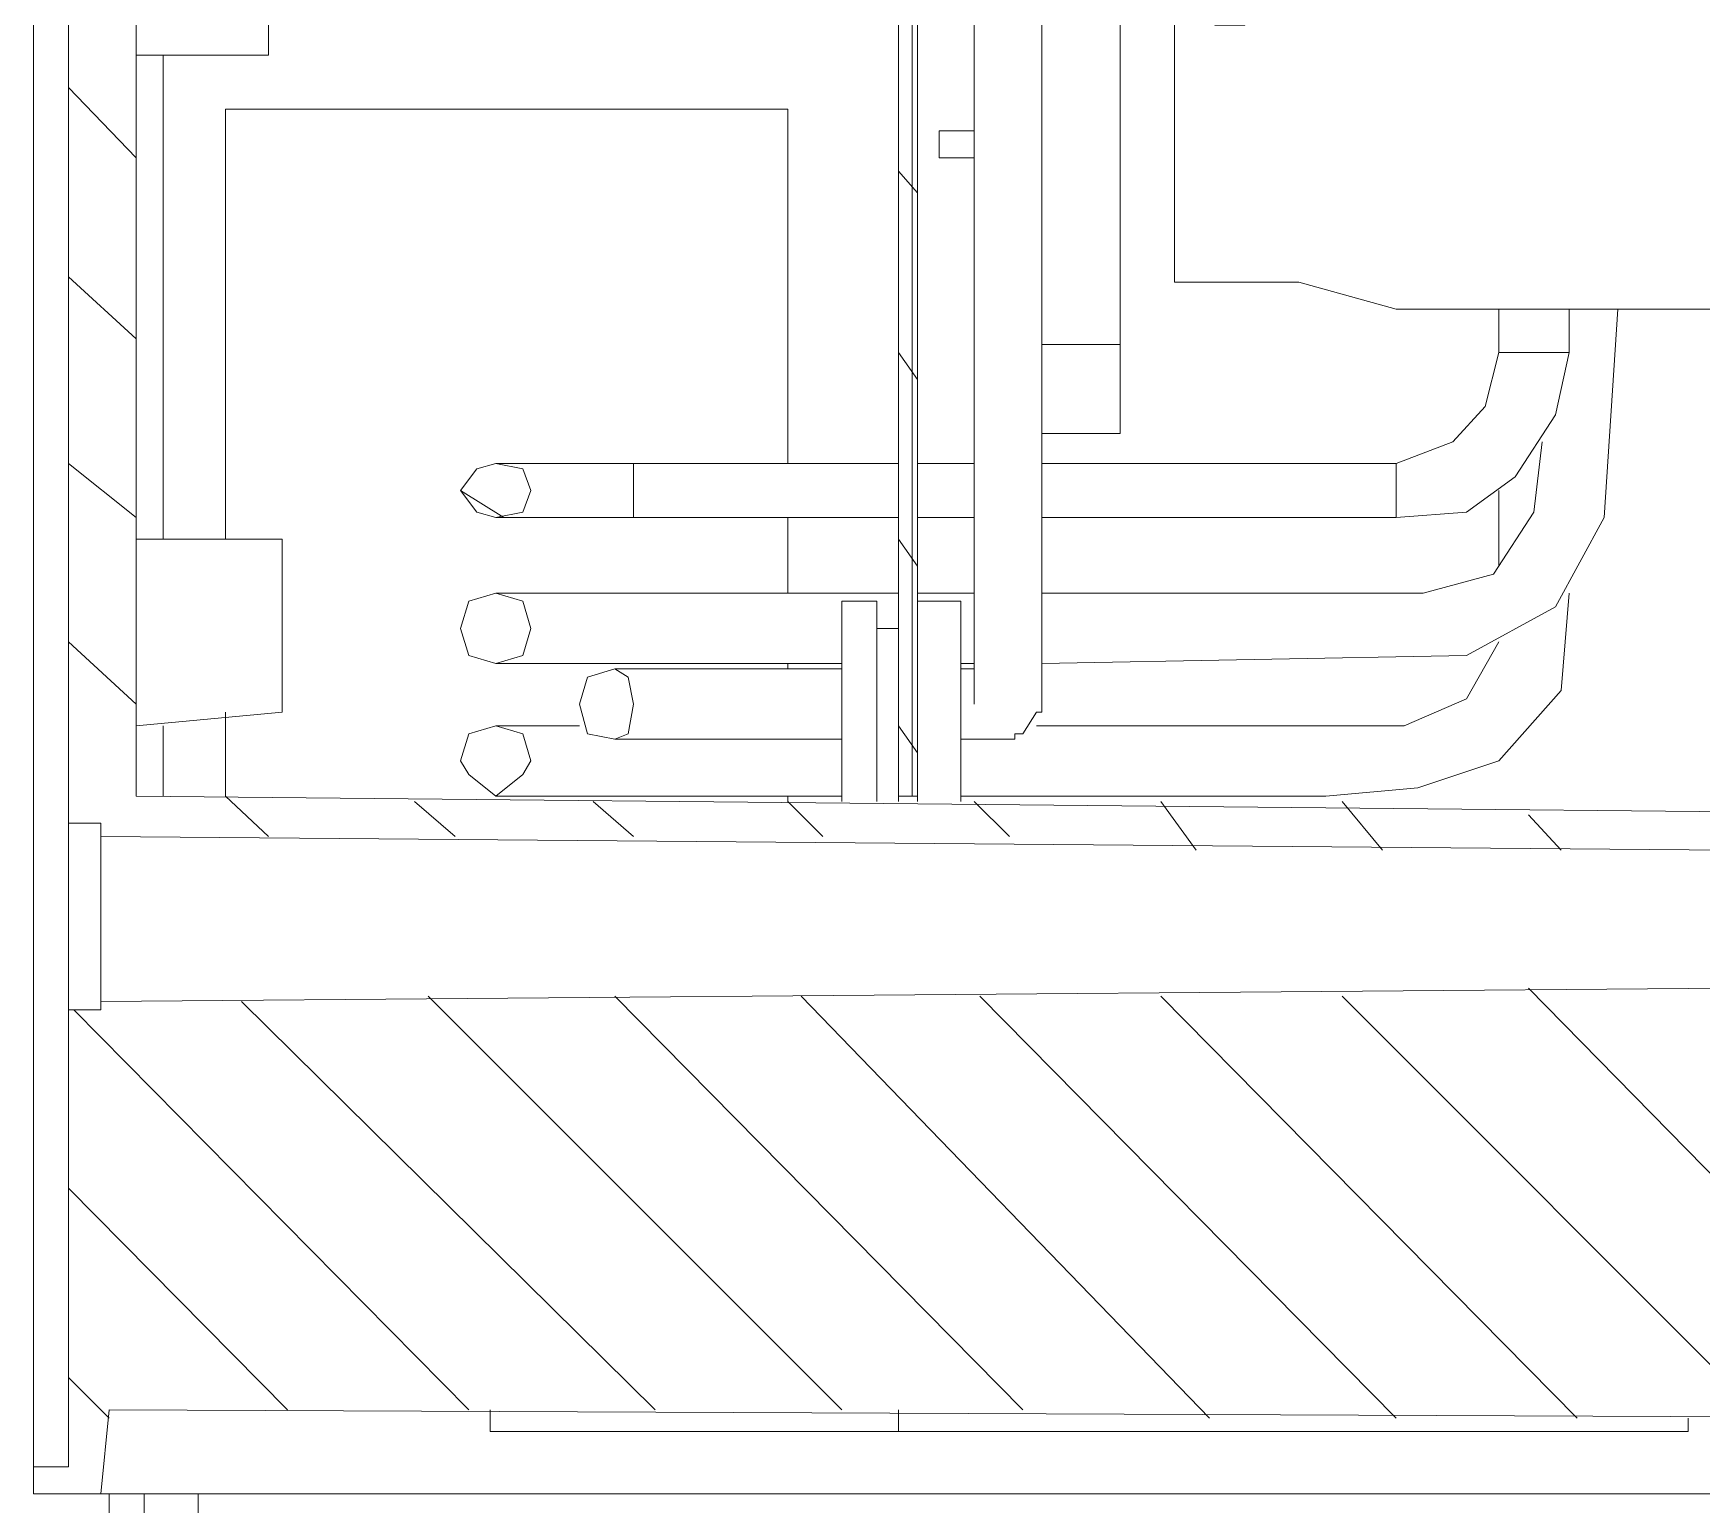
# Model space of a CAD drawing. Header units: millimetres. Extents: x 40 to 176, y -32 to 59.
# Drawn here: x 116.448 to 117.31, y 1.409 to 2.169 of the extents above; entities that cross this region are included whole.
import ezdxf

# ---------------------------------------------------------------- set-up
doc = ezdxf.new("R2010")
doc.units = ezdxf.units.MM
doc.layers.add('15 - Quadro de medição', color=6, linetype='Continuous')

msp = doc.modelspace()

# ---------------------------------------------------------------- linework, layer by layer
at = {"layer": '15 - Quadro de medição', "color": 7, "linetype": 'Continuous', "lineweight": 20, "true_color": 0x000007}
for points in [[(116.93379, 1.82236), (116.93379, 2.44811), (116.9296, 2.46207), (116.91982, 2.46906), (116.91284, 2.48023), (116.89747, 2.48722), (116.70891, 2.48722), (116.68377, 2.49839), (116.66561, 2.51515), (116.64745, 2.53331), (116.63628, 2.56264), (116.63628, 3.25543)], [(116.66841, 3.25543), (116.66841, 2.60873), (116.6726, 2.57661), (116.6726, 2.56264), (116.68377, 2.54728), (116.69075, 2.53331), (116.70472, 2.53051), (116.72288, 2.52632), (116.86954, 2.52632), (116.90166, 2.51934), (116.91563, 2.51515), (116.9296, 2.51236), (116.94077, 2.49839), (116.95195, 2.48722), (116.95893, 2.46906), (116.96592, 2.45788), (116.96871, 2.44392), (116.96871, 1.81817), (116.96592, 1.81817), (116.95893, 1.80699), (116.95474, 1.80699), (116.95474, 1.8042), (116.92681, 1.8042)], [(116.96871, 2.00813), (117.00921, 2.00813), (117.00921, 2.61572), (116.96592, 2.61572), (116.96592, 2.45509)], [(116.44772, 2.43693), (116.44772, 1.42847), (116.44772, 1.42847)], [(117.48411, 1.76509), (116.50079, 1.77487), (116.50079, 2.43693)], [(116.46588, 2.41179), (116.46588, 1.7609), (116.48264, 1.7609), (116.48264, 1.75392), (117.32349, 1.74693)], [(116.89468, 1.77487), (116.90446, 1.77487), (116.90446, 2.41179)], [(116.90166, 2.41179), (116.90166, 1.77487), (116.90166, 1.77487)], [(116.56924, 2.15758), (116.56924, 2.25815), (116.56924, 2.25815)], [(116.56924, 2.15758), (116.50079, 2.15758), (116.50079, 2.15758)], [(116.51476, 1.90756), (116.51476, 2.15758), (116.51476, 2.15758)], [(116.50079, 2.1045), (116.46588, 2.14082), (116.46588, 2.14082)], [(116.54689, 2.12964), (116.54689, 1.90756), (116.54689, 1.90756)], [(116.83741, 2.12964), (116.54689, 2.12964), (116.54689, 2.12964)], [(116.83741, 1.94667), (116.83741, 2.12964), (116.83741, 2.12964)], [(116.83741, 1.94667), (116.83741, 2.12964), (116.83741, 2.12964)], [(116.93379, 2.11847), (116.91563, 2.11847), (116.91563, 2.1045), (116.93379, 2.1045)], [(116.90446, 2.08635), (116.89468, 2.09752), (116.89468, 2.09752)], [(116.50079, 2.01092), (116.46588, 2.04305), (116.46588, 2.04305)], [(117.26622, 2.02628), (117.25923, 1.91873), (117.23409, 1.87264), (117.188, 1.8475), (116.96871, 1.84331)], [(117.20476, 2.00394), (117.20476, 2.02628), (117.20476, 2.02628)], [(117.24108, 2.02628), (117.24108, 2.00394), (117.24108, 2.00394)], [(116.96871, 1.96203), (117.00921, 1.96203), (117.00921, 2.00813)], [(116.90446, 1.98997), (116.89468, 2.00394), (116.89468, 2.00394)], [(117.15168, 1.94667), (117.18102, 1.95784), (117.19778, 1.976), (117.20476, 2.00394)], [(117.15168, 1.91873), (117.188, 1.92153), (117.21314, 1.93969), (117.23409, 1.97181), (117.24108, 2.00394)], [(117.24108, 2.00394), (117.20476, 2.00394), (117.20476, 2.00394)], [(116.96871, 1.87963), (117.16565, 1.87963), (117.20197, 1.8894), (117.22292, 1.92153), (117.22711, 1.95784)], [(116.50079, 1.91873), (116.46588, 1.94667), (116.46588, 1.94667)], [(116.68656, 1.94667), (116.7578, 1.94667), (116.7578, 1.94667)], [(116.7578, 1.94667), (116.89468, 1.94667), (116.89468, 1.94667)], [(116.7578, 1.91873), (116.7578, 1.94667), (116.7578, 1.94667)], [(116.90446, 1.94667), (116.93379, 1.94667), (116.93379, 1.94667)], [(116.96871, 1.94667), (117.15168, 1.94667), (117.15168, 1.94667)], [(117.15168, 1.91873), (117.15168, 1.94667), (117.15168, 1.94667)], [(116.69075, 1.91873), (116.66841, 1.9327), (116.66841, 1.9327)], [(117.20476, 1.89359), (117.20476, 1.9327), (117.20476, 1.9327)], [(116.7578, 1.91873), (116.68656, 1.91873), (116.68656, 1.91873)], [(116.89468, 1.91873), (116.7578, 1.91873), (116.7578, 1.91873)], [(116.83741, 1.87963), (116.83741, 1.91873), (116.83741, 1.91873)], [(116.83741, 1.87963), (116.83741, 1.91873), (116.83741, 1.91873)], [(116.93379, 1.91873), (116.90446, 1.91873), (116.90446, 1.91873)], [(117.15168, 1.91873), (116.96871, 1.91873), (116.96871, 1.91873)], [(116.50079, 1.90756), (116.57622, 1.90756), (116.57622, 1.90756)], [(116.57622, 1.81817), (116.57622, 1.90756), (116.57622, 1.90756)], [(116.90446, 1.89359), (116.89468, 1.90756), (116.89468, 1.90756)], [(116.68656, 1.87963), (116.89468, 1.87963), (116.89468, 1.87963)], [(116.90446, 1.87963), (116.93379, 1.87963), (116.93379, 1.87963)], [(117.24108, 1.87963), (117.23689, 1.82934), (117.20476, 1.79303), (117.16286, 1.77906), (117.11537, 1.77487), (116.92681, 1.77487)], [(116.86535, 1.87543), (116.88351, 1.87543), (116.88351, 1.87543)], [(116.86535, 1.77207), (116.86535, 1.87543), (116.86535, 1.87543)], [(116.88351, 1.77207), (116.88351, 1.87543), (116.88351, 1.87543)], [(116.90446, 1.87543), (116.92681, 1.87543), (116.92681, 1.87543)], [(116.92681, 1.77207), (116.92681, 1.87543), (116.92681, 1.87543)], [(116.50079, 1.82236), (116.46588, 1.85448), (116.46588, 1.85448)], [(116.88351, 1.86147), (116.89468, 1.86147), (116.89468, 1.86147)], [(116.96592, 1.81118), (117.15587, 1.81118), (117.188, 1.82515), (117.20476, 1.85448)], [(116.86535, 1.84331), (116.68656, 1.84331), (116.68656, 1.84331)], [(116.74802, 1.84052), (116.86535, 1.84052), (116.86535, 1.84052)], [(116.83741, 1.84052), (116.83741, 1.84331), (116.83741, 1.84331)], [(116.83741, 1.84052), (116.83741, 1.84331), (116.83741, 1.84331)], [(116.93379, 1.84331), (116.92681, 1.84331), (116.92681, 1.84331)], [(116.92681, 1.84052), (116.93379, 1.84052), (116.93379, 1.84052)], [(116.57622, 1.81817), (116.50079, 1.81118), (116.50079, 1.81118)], [(116.51476, 1.77487), (116.51476, 1.81118), (116.51476, 1.81118)], [(116.54689, 1.81817), (116.54689, 1.77487), (116.54689, 1.77487)], [(116.68656, 1.81118), (116.72986, 1.81118), (116.72986, 1.81118)], [(116.90446, 1.79722), (116.89468, 1.81118), (116.89468, 1.81118)], [(116.86535, 1.8042), (116.74802, 1.8042), (116.74802, 1.8042)], [(116.56924, 1.75392), (116.54689, 1.77487), (116.54689, 1.77487)], [(116.66561, 1.75392), (116.64466, 1.77207), (116.64466, 1.77207)], [(116.86535, 1.77487), (116.68656, 1.77487), (116.68656, 1.77487)], [(116.7578, 1.75392), (116.73685, 1.77207), (116.73685, 1.77207)], [(116.83741, 1.77207), (116.83741, 1.77487), (116.83741, 1.77487)], [(116.83741, 1.77207), (116.83741, 1.77487), (116.83741, 1.77487)], [(116.85557, 1.75392), (116.83741, 1.77207), (116.83741, 1.77207)], [(116.89468, 1.77207), (116.89468, 1.77487), (116.89468, 1.77487)], [(116.90446, 1.77207), (116.90446, 1.77487), (116.90446, 1.77487)], [(116.95195, 1.75392), (116.93379, 1.77207), (116.93379, 1.77207)], [(117.04832, 1.74693), (117.03017, 1.77207), (117.03017, 1.77207)], [(117.1447, 1.74693), (117.12375, 1.77207), (117.12375, 1.77207)], [(116.46588, 1.66452), (116.46588, 1.7609), (116.46588, 1.7609)], [(117.23689, 1.74693), (117.22013, 1.76509), (117.22013, 1.76509)], [(116.48264, 1.66871), (116.48264, 1.75392), (116.48264, 1.75392)], [(117.32349, 1.6757), (116.48264, 1.66871), (116.48264, 1.66452), (116.46588, 1.66452), (116.46588, 1.42847), (116.44772, 1.42847), (116.44772, 1.4145), (116.48264, 1.4145), (116.48683, 1.4578), (117.49529, 1.45361)], [(117.43802, 1.45361), (117.22013, 1.6757), (117.22013, 1.6757)], [(116.6726, 1.4578), (116.46867, 1.66452), (116.46867, 1.66452)], [(116.76897, 1.4578), (116.55527, 1.66871), (116.55527, 1.66871)], [(116.86535, 1.4578), (116.65164, 1.67151), (116.65164, 1.67151)], [(116.95893, 1.4578), (116.74802, 1.67151), (116.74802, 1.67151)], [(117.05531, 1.45361), (116.8444, 1.67151), (116.8444, 1.67151)], [(117.15168, 1.45361), (116.93658, 1.67151), (116.93658, 1.67151)], [(117.24527, 1.45361), (117.03017, 1.67151), (117.03017, 1.67151)], [(117.34164, 1.45361), (117.12375, 1.67151), (117.12375, 1.67151)], [(116.57901, 1.4578), (116.46588, 1.57234), (116.46588, 1.57234)], [(116.48683, 1.45361), (116.46588, 1.47457), (116.46588, 1.47457)], [(116.68377, 1.44663), (116.68377, 1.4578), (116.68377, 1.4578)], [(116.89468, 1.4578), (116.89468, 1.44663), (116.89468, 1.44663)], [(117.30253, 1.45361), (117.30253, 1.44663), (117.30253, 1.44663)], [(116.68377, 1.44663), (116.89468, 1.44663), (116.89468, 1.44663)], [(116.89468, 1.44663), (117.30253, 1.44663), (117.30253, 1.44663)], [(117.64893, 1.29997), (117.64893, 1.40333), (117.4911, 1.40333), (117.4911, 1.4145), (117.47713, 1.4145), (117.47713, 1.33629), (116.50498, 1.3321), (116.50498, 1.4145), (116.48683, 1.4145), (116.48683, 1.40333), (116.44772, 1.40333), (116.44772, 1.38936), (116.4547, 1.38936), (116.4547, -0.38033), (116.46588, -0.41944)], [(116.48264, 1.4145), (117.49529, 1.4145), (117.49529, 1.4145)], [(116.53292, 1.3321), (116.53292, 1.4145), (117.47713, 1.4145)], [(116.53292, 1.4145), (117.47294, 1.4145), (117.47294, 1.4145)]]:
    msp.add_lwpolyline(points, dxfattribs=at)
for points in [[(117.07347, 2.43693), (117.07347, 2.17294), (117.0581, 2.17294), (117.0581, 2.18691), (117.03715, 2.18691), (117.03715, 2.04025), (117.1014, 2.04025), (117.15168, 2.02628), (117.33745, 2.02628), (117.33745, 2.14082), (117.50227, 2.14082), (117.50227, 2.45788), (117.33745, 2.45788), (117.33745, 2.57242), (117.15168, 2.57242), (117.1014, 2.55845), (117.03715, 2.55845), (117.03715, 2.45509), (117.05112, 2.43693)], [(116.89468, 2.41179), (116.89468, 1.77487)], [(116.70472, 1.9327), (116.70053, 1.94388), (116.68656, 1.94667), (116.67679, 1.94388), (116.66841, 1.9327), (116.67679, 1.92153), (116.68656, 1.91873), (116.70053, 1.92153)], [(116.68656, 1.84331), (116.70053, 1.8475), (116.70472, 1.86147), (116.70053, 1.87543), (116.68656, 1.87963), (116.6726, 1.87543), (116.66841, 1.86147), (116.6726, 1.8475)], [(116.74802, 1.8042), (116.755, 1.80699), (116.7578, 1.82236), (116.755, 1.83633), (116.74802, 1.84052), (116.73405, 1.83633), (116.72986, 1.82236), (116.73405, 1.80699)], [(116.68656, 1.77487), (116.70053, 1.78604), (116.70472, 1.79303), (116.70053, 1.80699), (116.68656, 1.81118), (116.6726, 1.80699), (116.66841, 1.79303), (116.6726, 1.78604)]]:
    msp.add_lwpolyline(points, close=True, dxfattribs=at)

doc.saveas('drawing.dxf')
